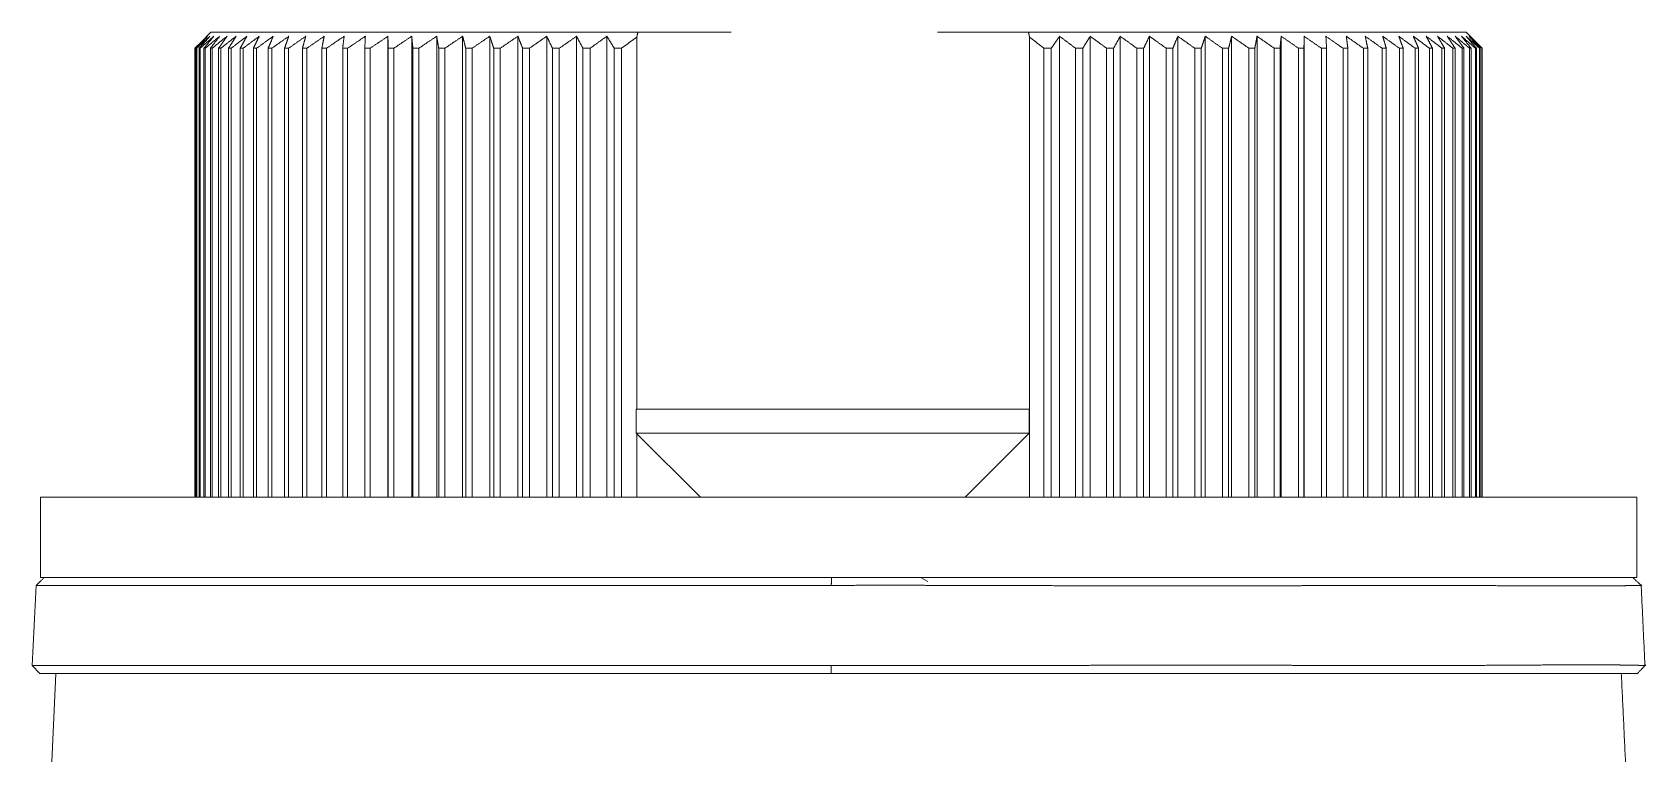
# Paper-space layout 'A3_1' of a CAD drawing. Header units: millimetres. Extents: x 0 to 420, y 0 to 297.
# Drawn here: x 183 to 203.11, y 157.97 to 167.07 of the extents above; entities that cross this region are included whole.
import ezdxf

# ---------------------------------------------------------------- set-up
doc = ezdxf.new("R2010")
doc.units = ezdxf.units.MM
doc.layers.add('170', color=7, linetype='Continuous', true_color=0xffffff)

psp = doc.layouts.new('A3_1')

# ---------------------------------------------------------------- linework, layer by layer
at = {"layer": '170', "color": 155, "linetype": 'Continuous', "lineweight": 13}
for p, q in [((185.226, 167.068), (185.107, 166.949)), ((187.432, 161.268), (187.432, 167.018)), ((187.729, 161.268), (187.729, 167.018)), ((188.04, 161.268), (188.04, 167.018)), ((188.364, 161.268), (188.364, 167.018)), ((188.702, 161.268), (188.702, 167.018)), ((189.052, 161.268), (189.052, 167.018)), ((189.412, 161.268), (189.412, 167.018)), ((189.783, 161.268), (189.783, 167.018)), ((190.162, 161.268), (190.162, 167.018)), ((190.535, 167.008), (190.535, 162.368)), ((195.431, 161.268), (195.431, 167.007)), ((195.806, 161.268), (195.806, 167.018)), ((196.188, 161.268), (196.188, 167.018)), ((196.562, 161.268), (196.562, 167.018)), ((196.926, 161.268), (196.926, 167.018)), ((197.28, 161.268), (197.28, 167.018)), ((197.622, 161.268), (197.622, 167.018)), ((197.951, 161.268), (197.951, 167.018)), ((198.267, 161.268), (198.267, 167.018)), ((198.569, 161.268), (198.569, 167.018)), ((198.855, 161.268), (198.855, 167.018)), ((200.995, 166.949), (200.876, 167.068)), ((185.107, 166.949), (185.027, 166.868)), ((185.027, 166.868), (185.027, 161.268)), ((185.028, 161.268), (185.028, 166.868)), ((185.042, 166.868), (185.042, 161.268)), ((185.049, 161.268), (185.049, 166.868)), ((185.079, 166.868), (185.079, 161.268)), ((185.091, 161.268), (185.091, 166.868)), ((185.139, 166.868), (185.139, 161.268)), ((185.155, 161.268), (185.155, 166.868)), ((185.219, 166.868), (185.219, 161.268)), ((185.241, 161.268), (185.241, 166.868)), ((185.322, 166.868), (185.322, 161.268)), ((185.348, 161.268), (185.348, 166.868)), ((185.445, 166.868), (185.445, 161.268)), ((185.477, 161.268), (185.477, 166.868)), ((185.59, 166.868), (185.59, 161.268)), ((185.626, 161.268), (185.626, 166.868)), ((185.755, 166.868), (185.755, 161.268)), ((185.795, 161.268), (185.795, 166.868)), ((185.939, 166.868), (185.939, 161.268)), ((185.984, 161.268), (185.984, 166.868)), ((186.144, 166.868), (186.144, 161.268)), ((186.193, 161.268), (186.193, 166.868)), ((186.367, 166.868), (186.367, 161.268)), ((186.421, 161.268), (186.421, 166.868)), ((186.609, 166.868), (186.609, 161.268)), ((186.666, 161.268), (186.666, 166.868)), ((186.868, 166.868), (186.868, 161.268)), ((186.93, 161.268), (186.93, 166.868)), ((187.144, 166.868), (187.144, 161.268)), ((187.21, 161.268), (187.21, 166.868)), ((187.436, 166.868), (187.436, 161.268)), ((187.506, 161.268), (187.506, 166.868)), ((187.744, 166.868), (187.744, 161.268)), ((187.817, 161.268), (187.817, 166.868)), ((188.066, 166.868), (188.066, 161.268)), ((188.142, 161.268), (188.142, 166.868)), ((188.402, 166.868), (188.402, 161.268)), ((188.481, 161.268), (188.481, 166.868)), ((188.751, 166.868), (188.751, 161.268)), ((188.833, 161.268), (188.833, 166.868)), ((189.112, 166.868), (189.112, 161.268)), ((189.196, 161.268), (189.196, 166.868)), ((189.483, 166.868), (189.483, 161.268)), ((189.569, 161.268), (189.569, 166.868)), ((189.864, 166.868), (189.864, 161.268)), ((189.953, 161.268), (189.953, 166.868)), ((190.254, 166.868), (190.254, 161.268)), ((190.344, 161.268), (190.344, 166.868)), ((195.611, 166.868), (195.611, 161.268)), ((195.702, 161.268), (195.702, 166.868)), ((196.005, 166.868), (196.005, 161.268)), ((196.095, 161.268), (196.095, 166.868)), ((196.392, 166.868), (196.392, 161.268)), ((196.479, 161.268), (196.479, 166.868)), ((196.769, 166.868), (196.769, 161.268)), ((196.854, 161.268), (196.854, 166.868)), ((197.136, 166.868), (197.136, 161.268)), ((197.219, 161.268), (197.219, 166.868)), ((197.492, 166.868), (197.492, 161.268)), ((197.572, 161.268), (197.572, 166.868)), ((197.836, 166.868), (197.836, 161.268)), ((197.913, 161.268), (197.913, 166.868)), ((198.167, 166.868), (198.167, 161.268)), ((198.24, 161.268), (198.24, 166.868)), ((198.483, 166.868), (198.483, 161.268)), ((198.554, 161.268), (198.554, 166.868)), ((198.785, 166.868), (198.785, 161.268)), ((198.852, 161.268), (198.852, 166.868)), ((199.071, 166.868), (199.071, 161.268)), ((199.134, 161.268), (199.134, 166.868)), ((199.34, 166.868), (199.34, 161.268)), ((199.4, 161.268), (199.4, 166.868)), ((199.593, 166.868), (199.593, 161.268)), ((199.648, 161.268), (199.648, 166.868)), ((199.827, 166.868), (199.827, 161.268)), ((199.878, 161.268), (199.878, 166.868)), ((200.043, 166.868), (200.043, 161.268)), ((200.089, 161.268), (200.089, 166.868)), ((200.239, 166.868), (200.239, 161.268)), ((200.282, 161.268), (200.282, 166.868)), ((200.416, 166.868), (200.416, 161.268)), ((200.454, 161.268), (200.454, 166.868)), ((200.573, 166.868), (200.573, 161.268)), ((200.606, 161.268), (200.606, 166.868)), ((200.709, 166.868), (200.709, 161.268)), ((200.737, 161.268), (200.737, 166.868)), ((200.824, 166.868), (200.824, 161.268)), ((200.847, 161.268), (200.847, 166.868)), ((200.918, 166.868), (200.918, 161.268)), ((200.936, 161.268), (200.936, 166.868)), ((200.99, 166.868), (200.99, 161.268)), ((201.004, 161.268), (201.004, 166.868)), ((201.041, 166.868), (201.041, 161.268)), ((201.049, 161.268), (201.049, 166.868)), ((201.069, 166.868), (201.069, 161.268)), ((201.073, 161.268), (201.073, 166.868)), ((201.076, 166.868), (201.076, 161.268)), ((190.528, 162.368), (190.528, 162.068)), ((195.428, 162.068), (195.428, 162.368)), ((190.528, 162.068), (191.328, 161.268)), ((190.535, 162.061), (190.535, 161.268)), ((194.628, 161.268), (195.428, 162.068)), ((183.101, 161.268), (183.101, 160.268)), ((203.001, 160.268), (203.001, 161.268)), ((183.046, 160.168), (182.998, 159.168)), ((194.163, 160.215), (194.072, 160.268)), ((182.998, 159.168), (183.093, 159.068)), ((183.294, 159.068), (183.241, 157.968))]:
    psp.add_line(p, q, dxfattribs=at)
for points, knots in [([(185.028, 166.868), (185.106, 166.943), (185.184, 167.018)], [0, 0, 0.500466, 1, 1]), ([(185.184, 167.018), (185.113, 166.943), (185.042, 166.868)], [0, 0, 0.499483, 1, 1]), ([(185.049, 166.868), (185.13, 166.943), (185.212, 167.018)], [0, 0, 0.500417, 1, 1]), ([(185.212, 167.018), (185.146, 166.943), (185.079, 166.868)], [0, 0, 0.499391, 1, 1]), ([(185.091, 166.868), (185.176, 166.943), (185.262, 167.018)], [0, 0, 0.50034, 1, 1]), ([(185.262, 167.018), (185.2, 166.943), (185.139, 166.868)], [0, 0, 0.499292, 1, 1]), ([(185.155, 166.868), (185.244, 166.943), (185.334, 167.018)], [0, 0, 0.500304, 1, 1]), ([(185.334, 167.018), (185.276, 166.943), (185.219, 166.868)], [0, 0, 0.499153, 1, 1]), ([(185.226, 167.068), (185.35, 167.068), (186.314, 167.068), (187.125, 167.068), (189.276, 167.068), (190.549, 167.068)], [0, 0, 0.023205, 0.204452, 0.35677, 0.760925, 1, 1]), ([(185.241, 166.868), (185.333, 166.943), (185.426, 167.018)], [0, 0, 0.500205, 1, 1]), ([(185.426, 167.018), (185.374, 166.943), (185.322, 166.868)], [0, 0, 0.499075, 1, 1]), ([(185.348, 166.868), (185.444, 166.943), (185.54, 167.018)], [0, 0, 0.500212, 1, 1]), ([(185.54, 167.018), (185.492, 166.943), (185.445, 166.868)], [0, 0, 0.499021, 1, 1]), ([(185.477, 166.868), (185.575, 166.943), (185.674, 167.018)], [0, 0, 0.500122, 1, 1]), ([(185.674, 167.018), (185.632, 166.943), (185.59, 166.868)], [0, 0, 0.498839, 1, 1]), ([(185.626, 166.868), (185.727, 166.943), (185.828, 167.018)], [0, 0, 0.500136, 1, 1]), ([(185.828, 167.018), (185.791, 166.943), (185.755, 166.868)], [0, 0, 0.498719, 1, 1]), ([(185.795, 166.868), (185.898, 166.943), (186.002, 167.018)], [0, 0, 0.500087, 1, 1]), ([(186.002, 167.018), (185.971, 166.943), (185.939, 166.868)], [0, 0, 0.498652, 1, 1]), ([(185.984, 166.868), (186.09, 166.943), (186.196, 167.018)], [0, 0, 0.500041, 1, 1]), ([(186.196, 167.018), (186.17, 166.943), (186.144, 166.868)], [0, 0, 0.498494, 1, 1]), ([(186.193, 166.868), (186.3, 166.943), (186.408, 167.018)], [0, 0, 0.500062, 1, 1]), ([(186.408, 167.018), (186.387, 166.943), (186.367, 166.868)], [0, 0, 0.498399, 1, 1]), ([(186.421, 166.868), (186.529, 166.943), (186.638, 167.018)], [0, 0, 0.500053, 1, 1]), ([(186.638, 167.018), (186.623, 166.943), (186.609, 166.868)], [0, 0, 0.498335, 1, 1]), ([(186.666, 166.868), (186.776, 166.943), (186.886, 167.018)], [0, 0, 0.499982, 1, 1]), ([(186.886, 167.018), (186.877, 166.943), (186.868, 166.868)], [0, 0, 0.498285, 1, 1]), ([(186.93, 166.868), (187.04, 166.943), (187.151, 167.018)], [0, 0, 0.500042, 1, 1]), ([(187.21, 166.868), (187.321, 166.943), (187.432, 167.018)], [0, 0, 0.500007, 1, 1]), ([(187.506, 166.868), (187.617, 166.943), (187.729, 167.018)], [0, 0, 0.500005, 1, 1]), ([(187.817, 166.868), (187.928, 166.943), (188.04, 167.018)], [0, 0, 0.499974, 1, 1]), ([(188.04, 167.018), (188.053, 166.943), (188.066, 166.868)], [0, 0, 0.498309, 1, 1]), ([(188.142, 166.868), (188.253, 166.943), (188.364, 167.018)], [0, 0, 0.499976, 1, 1]), ([(188.364, 167.018), (188.383, 166.943), (188.402, 166.868)], [0, 0, 0.498398, 1, 1]), ([(188.481, 166.868), (188.591, 166.943), (188.702, 167.018)], [0, 0, 0.500011, 1, 1]), ([(188.702, 167.018), (188.727, 166.943), (188.751, 166.868)], [0, 0, 0.498495, 1, 1]), ([(188.833, 166.868), (188.942, 166.943), (189.052, 167.018)], [0, 0, 0.500017, 1, 1]), ([(189.052, 167.018), (189.082, 166.943), (189.112, 166.868)], [0, 0, 0.498581, 1, 1]), ([(189.196, 166.868), (189.304, 166.943), (189.412, 167.018)], [0, 0, 0.500025, 1, 1]), ([(189.412, 167.018), (189.448, 166.943), (189.483, 166.868)], [0, 0, 0.49867, 1, 1]), ([(189.569, 166.868), (189.676, 166.943), (189.783, 167.018)], [0, 0, 0.500067, 1, 1]), ([(189.783, 167.018), (189.823, 166.943), (189.864, 166.868)], [0, 0, 0.498846, 1, 1]), ([(189.953, 166.868), (190.057, 166.943), (190.162, 167.018)], [0, 0, 0.500079, 1, 1]), ([(190.162, 167.018), (190.208, 166.943), (190.254, 166.868)], [0, 0, 0.498937, 1, 1]), ([(190.344, 166.868), (190.44, 166.938), (190.535, 167.008)], [0, 0, 0.500151, 1, 1]), ([(190.535, 167.008), (190.542, 167.038), (190.549, 167.068)], [0, 0, 0.499292, 1, 1]), ([(195.418, 167.068), (195.425, 167.038), (195.431, 167.007)], [0, 0, 0.500772, 1, 1]), ([(195.418, 167.068), (197.884, 167.068), (199.736, 167.068), (200.354, 167.068), (200.876, 167.068)], [0, 0, 0.4518, 0.791077, 0.90432, 1, 1]), ([(195.43, 167.007), (195.521, 166.938), (195.611, 166.868)], [0, 0, 0.499871, 1, 1]), ([(195.702, 166.868), (195.754, 166.943), (195.806, 167.018)], [0, 0, 0.501066, 1, 1]), ([(195.806, 167.018), (195.906, 166.943), (196.005, 166.868)], [0, 0, 0.499894, 1, 1]), ([(196.095, 166.868), (196.141, 166.943), (196.188, 167.018)], [0, 0, 0.501195, 1, 1]), ([(196.188, 167.018), (196.29, 166.943), (196.392, 166.868)], [0, 0, 0.499908, 1, 1]), ([(196.479, 166.868), (196.521, 166.943), (196.562, 167.018)], [0, 0, 0.501298, 1, 1]), ([(196.562, 167.018), (196.666, 166.943), (196.769, 166.868)], [0, 0, 0.499952, 1, 1]), ([(196.854, 166.868), (196.89, 166.943), (196.926, 167.018)], [0, 0, 0.501407, 1, 1]), ([(196.926, 167.018), (197.031, 166.943), (197.136, 166.868)], [0, 0, 0.49996, 1, 1]), ([(197.219, 166.868), (197.249, 166.943), (197.28, 167.018)], [0, 0, 0.501541, 1, 1]), ([(197.28, 167.018), (197.386, 166.943), (197.492, 166.868)], [0, 0, 0.5, 1, 1]), ([(197.572, 166.868), (197.597, 166.943), (197.622, 167.018)], [0, 0, 0.501708, 1, 1]), ([(197.622, 167.018), (197.729, 166.943), (197.836, 166.868)], [0, 0, 0.49994, 1, 1]), ([(197.913, 166.868), (197.932, 166.943), (197.951, 167.018)], [0, 0, 0.501795, 1, 1]), ([(197.951, 167.018), (198.059, 166.943), (198.167, 166.868)], [0, 0, 0.500008, 1, 1]), ([(198.24, 166.868), (198.254, 166.943), (198.267, 167.018)], [0, 0, 0.50188, 1, 1]), ([(198.267, 167.018), (198.375, 166.943), (198.483, 166.868)], [0, 0, 0.499978, 1, 1]), ([(198.554, 166.868), (198.561, 166.943), (198.569, 167.018)], [0, 0, 0.501937, 1, 1]), ([(198.569, 167.018), (198.677, 166.943), (198.785, 166.868)], [0, 0, 0.50001, 1, 1]), ([(198.855, 167.018), (198.963, 166.943), (199.071, 166.868)], [0, 0, 0.499976, 1, 1]), ([(199.126, 167.018), (199.233, 166.943), (199.34, 166.868)], [0, 0, 0.500006, 1, 1]), ([(199.38, 167.018), (199.486, 166.943), (199.593, 166.868)], [0, 0, 0.499936, 1, 1]), ([(199.4, 166.868), (199.39, 166.943), (199.38, 167.018)], [0, 0, 0.501921, 1, 1]), ([(199.616, 167.018), (199.722, 166.943), (199.827, 166.868)], [0, 0, 0.499962, 1, 1]), ([(199.648, 166.868), (199.632, 166.943), (199.616, 167.018)], [0, 0, 0.501839, 1, 1]), ([(199.835, 167.018), (199.939, 166.943), (200.043, 166.868)], [0, 0, 0.499954, 1, 1]), ([(199.878, 166.868), (199.856, 166.943), (199.835, 167.018)], [0, 0, 0.501778, 1, 1]), ([(200.035, 167.018), (200.137, 166.943), (200.239, 166.868)], [0, 0, 0.499911, 1, 1]), ([(200.089, 166.868), (200.062, 166.943), (200.035, 167.018)], [0, 0, 0.501646, 1, 1]), ([(200.216, 167.018), (200.316, 166.943), (200.416, 166.868)], [0, 0, 0.499865, 1, 1]), ([(200.282, 166.868), (200.249, 166.943), (200.216, 167.018)], [0, 0, 0.50147, 1, 1]), ([(200.377, 167.018), (200.475, 166.943), (200.573, 166.868)], [0, 0, 0.499849, 1, 1]), ([(200.454, 166.868), (200.416, 166.943), (200.377, 167.018)], [0, 0, 0.501388, 1, 1]), ([(200.518, 167.018), (200.614, 166.943), (200.709, 166.868)], [0, 0, 0.499831, 1, 1]), ([(200.606, 166.868), (200.562, 166.943), (200.518, 167.018)], [0, 0, 0.501224, 1, 1]), ([(200.639, 167.018), (200.732, 166.943), (200.824, 166.868)], [0, 0, 0.499809, 1, 1]), ([(200.737, 166.868), (200.688, 166.943), (200.639, 167.018)], [0, 0, 0.50109, 1, 1]), ([(200.739, 167.018), (200.828, 166.943), (200.918, 166.868)], [0, 0, 0.499784, 1, 1]), ([(200.847, 166.868), (200.793, 166.943), (200.739, 167.018)], [0, 0, 0.500961, 1, 1]), ([(200.818, 167.018), (200.904, 166.943), (200.99, 166.868)], [0, 0, 0.499721, 1, 1]), ([(200.936, 166.868), (200.877, 166.943), (200.818, 167.018)], [0, 0, 0.500839, 1, 1]), ([(200.875, 167.018), (200.958, 166.943), (201.041, 166.868)], [0, 0, 0.499687, 1, 1]), ([(201.004, 166.868), (200.939, 166.943), (200.875, 167.018)], [0, 0, 0.500759, 1, 1]), ([(200.911, 167.018), (200.99, 166.943), (201.069, 166.868)], [0, 0, 0.499648, 1, 1]), ([(201.049, 166.868), (200.98, 166.943), (200.911, 167.018)], [0, 0, 0.500653, 1, 1]), ([(200.926, 167.018), (201.001, 166.943), (201.076, 166.868)], [0, 0, 0.499569, 1, 1]), ([(201.073, 166.868), (200.999, 166.943), (200.926, 167.018)], [0, 0, 0.500556, 1, 1]), ([(190.707, 162.368), (191.089, 162.368), (192.33, 162.368), (193.807, 162.368), (194.982, 162.368), (195.428, 162.368)], [0, 0, 0.081039, 0.34389, 0.656675, 0.90557, 1, 1]), ([(195.428, 162.068), (195.314, 162.068), (194.464, 162.068), (193.073, 162.068), (191.648, 162.068), (190.707, 162.068)], [0, 0, 0.024175, 0.204223, 0.498783, 0.800658, 1, 1]), ([(183.101, 161.268), (183.541, 161.268), (184.82, 161.268), (186.827, 161.268), (189.384, 161.268), (192.265, 161.268), (195.215, 161.268), (197.974, 161.268), (200.298, 161.268), (201.982, 161.268), (202.877, 161.268), (203.001, 161.268)], [0, 0, 0.022087, 0.086395, 0.187243, 0.315722, 0.460481, 0.608732, 0.747378, 0.864173, 0.948795, 0.993771, 1, 1]), ([(192.96, 160.168), (190.313, 160.168), (187.688, 160.168), (185.443, 160.168), (183.882, 160.168), (183.133, 160.168), (183.046, 160.168)], [0, 0, 0.267035, 0.53176, 0.758251, 0.915739, 0.991295, 1, 1]), ([(203.001, 160.268), (202.535, 160.268), (201.231, 160.268), (199.204, 160.268), (196.634, 160.268), (193.747, 160.268), (192.265, 160.268), (189.384, 160.268), (186.827, 160.268), (184.82, 160.268), (183.541, 160.268), (183.101, 160.268)], [0, 0, 0.023426, 0.088952, 0.190791, 0.319945, 0.465004, 0.539519, 0.684278, 0.812757, 0.913605, 0.977913, 1, 1]), ([(203.056, 160.168), (203.055, 160.168), (203.05, 160.168), (203.039, 160.168), (203.021, 160.167), (202.998, 160.167), (202.969, 160.166), (202.933, 160.166), (202.892, 160.165), (202.845, 160.164), (202.792, 160.163), (202.733, 160.163), (202.668, 160.162), (202.633, 160.162), (202.597, 160.162), (202.521, 160.161), (202.438, 160.161), (202.35, 160.161), (202.257, 160.161), (202.158, 160.161), (202.054, 160.161), (201.944, 160.161), (201.829, 160.162), (201.708, 160.162), (201.517, 160.163), (201.451, 160.163), (201.315, 160.164), (201.029, 160.166), (200.878, 160.166), (200.723, 160.167), (200.563, 160.168), (200.398, 160.168), (200.229, 160.168), (200.056, 160.168), (199.697, 160.167), (199.511, 160.167), (199.322, 160.166), (198.931, 160.165), (198.527, 160.163), (198.11, 160.162), (197.897, 160.162), (197.68, 160.162), (197.461, 160.162), (197.014, 160.162), (196.559, 160.162), (196.212, 160.163), (195.978, 160.163), (195.623, 160.165), (195.146, 160.166), (194.423, 160.168), (193.938, 160.169), (193.45, 160.169), (192.96, 160.168)], [0, 0, 0.000048, 0.000578, 0.001704, 0.003427, 0.005747, 0.008659, 0.012165, 0.01626, 0.020941, 0.026199, 0.032041, 0.038463, 0.041893, 0.045468, 0.053041, 0.061181, 0.069883, 0.079133, 0.088925, 0.09926, 0.110142, 0.121564, 0.133513, 0.152404, 0.158952, 0.172416, 0.200796, 0.215716, 0.231116, 0.246973, 0.263278, 0.28002, 0.297173, 0.332703, 0.35108, 0.369862, 0.408533, 0.448582, 0.4899, 0.511035, 0.532481, 0.5542, 0.59841, 0.64351, 0.677893, 0.70108, 0.736192, 0.783517, 0.855079, 0.903119, 0.951426, 1, 1]), ([(192.961, 160.268), (195.525, 160.268), (197.92, 160.268), (199.988, 160.268), (201.574, 160.268), (202.583, 160.268), (202.852, 160.268), (202.951, 160.268)], [0, 0, 0.256706, 0.496424, 0.703381, 0.862106, 0.963195, 0.990035, 1, 1]), ([(182.998, 159.168), (183.085, 159.168), (183.838, 159.168), (185.406, 159.168), (187.662, 159.168), (190.299, 159.168), (192.959, 159.168)], [0, 0, 0.008705, 0.084262, 0.24175, 0.46824, 0.732966, 1, 1]), ([(192.959, 159.168), (193.206, 159.167), (193.7, 159.167), (194.191, 159.167), (194.558, 159.167), (194.801, 159.168), (195.164, 159.169), (195.404, 159.169), (195.644, 159.17), (195.881, 159.17), (196.352, 159.171), (196.813, 159.172), (197.266, 159.172), (197.489, 159.172), (197.926, 159.172), (198.14, 159.172), (198.559, 159.171), (198.966, 159.17), (199.164, 159.17), (199.358, 159.169), (199.548, 159.169), (199.826, 159.168), (199.916, 159.168), (200.094, 159.168), (200.269, 159.168), (200.438, 159.168), (200.603, 159.168), (200.92, 159.17), (201.217, 159.171), (201.626, 159.174), (201.873, 159.175), (202.099, 159.176), (202.204, 159.176), (202.303, 159.177), (202.397, 159.177), (202.485, 159.176), (202.567, 159.176), (202.606, 159.176), (202.644, 159.176), (202.715, 159.175), (202.78, 159.175), (202.839, 159.174), (202.892, 159.173), (202.94, 159.172), (202.981, 159.172), (203.017, 159.171), (203.046, 159.17), (203.059, 159.17), (203.07, 159.169), (203.079, 159.169), (203.087, 159.169), (203.098, 159.168), (203.104, 159.168), (203.104, 159.168)], [0, 0, 0.024347, 0.072951, 0.12136, 0.157535, 0.181537, 0.217313, 0.241008, 0.264583, 0.288021, 0.334372, 0.379899, 0.424514, 0.446475, 0.489573, 0.51068, 0.552011, 0.592061, 0.611565, 0.630687, 0.649427, 0.676812, 0.685749, 0.703325, 0.720479, 0.737205, 0.753486, 0.784655, 0.813976, 0.854292, 0.878643, 0.900918, 0.911253, 0.921037, 0.930265, 0.938941, 0.947061, 0.950914, 0.954624, 0.961618, 0.968038, 0.973878, 0.979134, 0.983803, 0.987887, 0.991384, 0.994293, 0.995522, 0.996605, 0.997536, 0.998321, 0.999439, 0.999959, 1, 1]), ([(192.96, 159.068), (189.905, 159.068), (187.154, 159.068), (185.978, 159.068), (184.166, 159.068), (183.575, 159.068), (183.093, 159.068)], [0, 0, 0.309659, 0.588464, 0.707673, 0.891268, 0.951183, 1, 1]), ([(203.009, 159.068), (202.909, 159.068), (202.211, 159.068), (201.627, 159.068), (200.033, 159.068), (197.955, 159.068), (196.784, 159.068), (194.268, 159.068), (192.96, 159.068)], [0, 0, 0.009911, 0.079425, 0.137474, 0.296174, 0.502908, 0.619459, 0.869825, 1, 1])]:
    psp.add_open_spline(points, degree=1, knots=knots, dxfattribs=at)
for points in [[(187.151, 167.018), (187.144, 166.868)], [(187.432, 167.018), (187.436, 166.868)], [(187.729, 167.018), (187.744, 166.868)], [(190.549, 167.068), (191.711, 167.068)], [(194.285, 167.068), (195.418, 167.068)], [(198.852, 166.868), (198.855, 167.018)], [(199.134, 166.868), (199.126, 167.018)], [(200.876, 167.068), (200.876, 167.068)], [(185.027, 166.868), (185.028, 166.868)], [(185.042, 166.868), (185.049, 166.868)], [(185.079, 166.868), (185.091, 166.868)], [(185.139, 166.868), (185.155, 166.868)], [(185.219, 166.868), (185.241, 166.868)], [(185.322, 166.868), (185.348, 166.868)], [(185.445, 166.868), (185.477, 166.868)], [(185.59, 166.868), (185.626, 166.868)], [(185.755, 166.868), (185.795, 166.868)], [(185.939, 166.868), (185.984, 166.868)], [(186.144, 166.868), (186.193, 166.868)], [(186.367, 166.868), (186.421, 166.868)], [(186.609, 166.868), (186.666, 166.868)], [(186.868, 166.868), (186.93, 166.868)], [(187.144, 166.868), (187.21, 166.868)], [(187.436, 166.868), (187.506, 166.868)], [(187.744, 166.868), (187.817, 166.868)], [(188.066, 166.868), (188.142, 166.868)], [(188.402, 166.868), (188.481, 166.868)], [(188.751, 166.868), (188.833, 166.868)], [(189.112, 166.868), (189.196, 166.868)], [(189.483, 166.868), (189.569, 166.868)], [(189.864, 166.868), (189.953, 166.868)], [(190.254, 166.868), (190.344, 166.868)], [(195.611, 166.868), (195.702, 166.868)], [(196.005, 166.868), (196.095, 166.868)], [(196.392, 166.868), (196.479, 166.868)], [(196.769, 166.868), (196.854, 166.868)], [(197.136, 166.868), (197.219, 166.868)], [(197.492, 166.868), (197.572, 166.868)], [(197.836, 166.868), (197.913, 166.868)], [(198.167, 166.868), (198.24, 166.868)], [(198.483, 166.868), (198.554, 166.868)], [(198.785, 166.868), (198.852, 166.868)], [(199.071, 166.868), (199.134, 166.868)], [(199.34, 166.868), (199.4, 166.868)], [(199.593, 166.868), (199.648, 166.868)], [(199.827, 166.868), (199.878, 166.868)], [(200.043, 166.868), (200.089, 166.868)], [(200.239, 166.868), (200.282, 166.868)], [(200.416, 166.868), (200.454, 166.868)], [(200.573, 166.868), (200.606, 166.868)], [(200.709, 166.868), (200.737, 166.868)], [(200.824, 166.868), (200.847, 166.868)], [(200.918, 166.868), (200.936, 166.868)], [(200.99, 166.868), (201.004, 166.868)], [(201.041, 166.868), (201.049, 166.868)], [(201.069, 166.868), (201.073, 166.868)], [(190.528, 162.368), (190.707, 162.368)], [(190.707, 162.068), (190.528, 162.068)], [(203.001, 161.268), (203.001, 161.268)], [(183.151, 160.268), (183.046, 160.167)], [(192.96, 160.168), (192.961, 160.268)], [(203.066, 160.158), (202.951, 160.268)], [(203.001, 160.268), (203.001, 160.268)], [(203.104, 159.16), (203.056, 160.177)], [(192.96, 159.068), (192.959, 159.168)], [(203.009, 159.068), (203.113, 159.177)], [(202.861, 157.968), (202.809, 159.068)]]:
    psp.add_open_spline(points, degree=1, dxfattribs=at)

doc.saveas('drawing.dxf')
